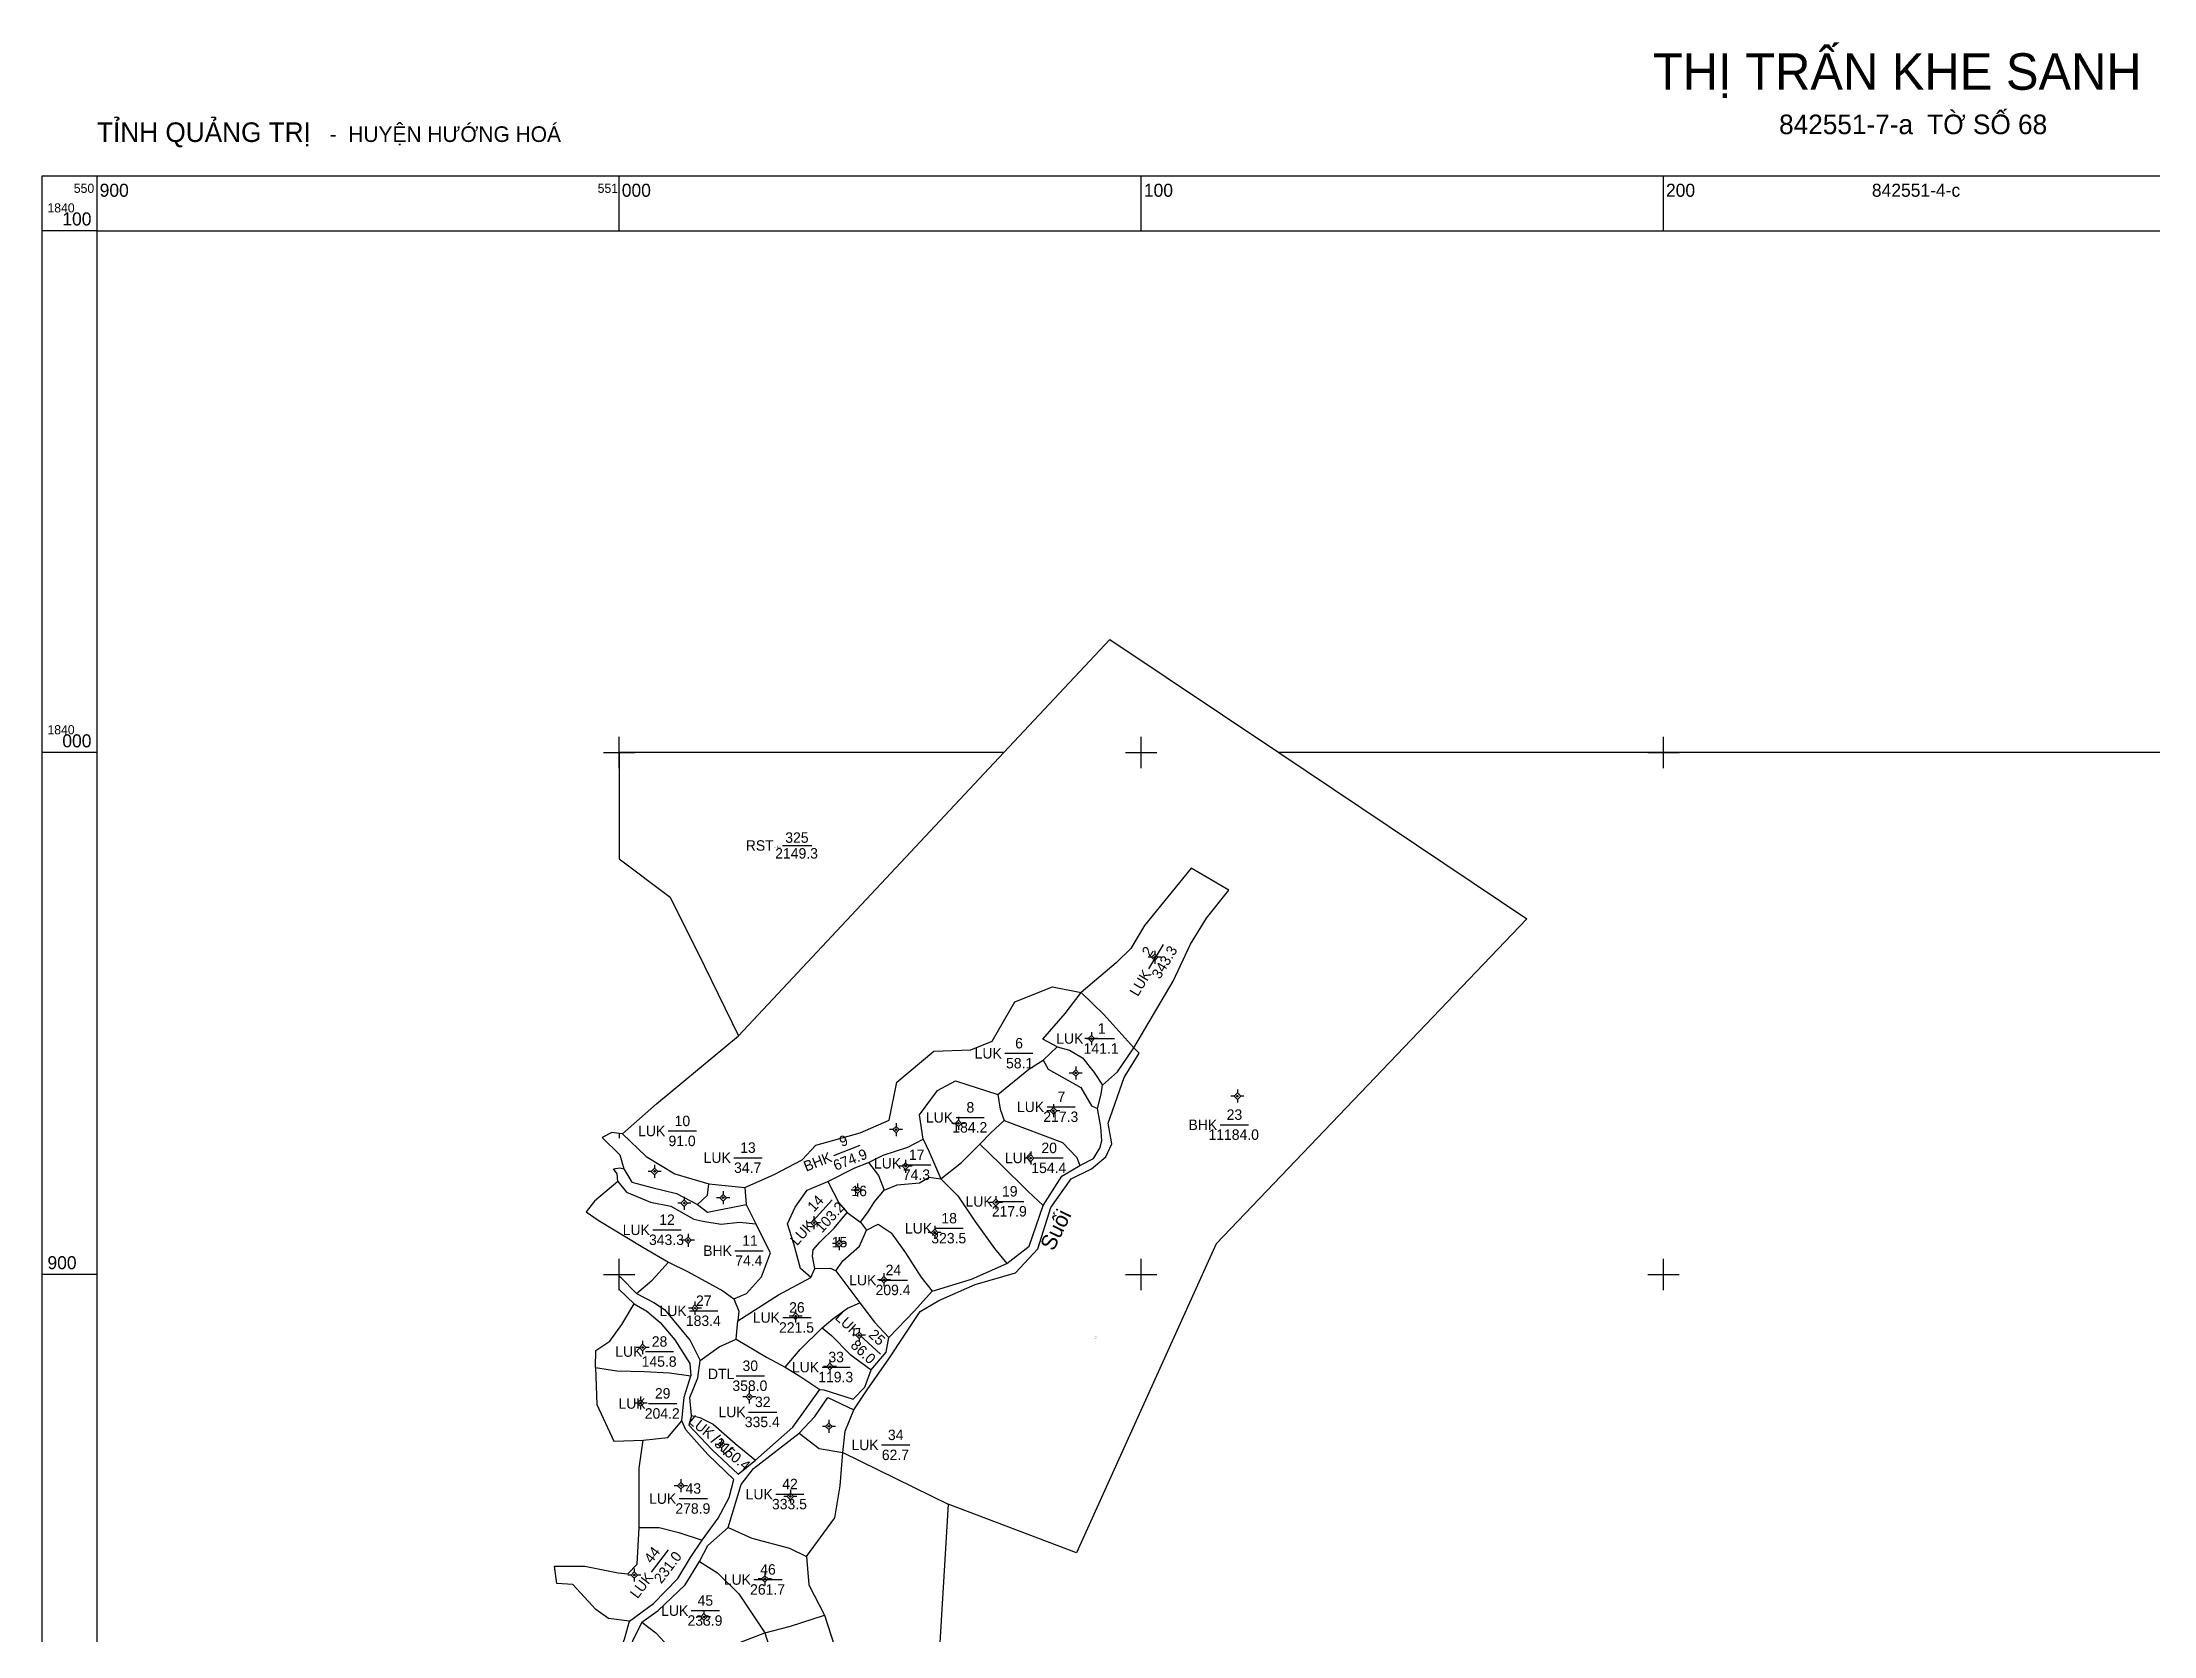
# Model space of a CAD drawing. Extents: x 550890 to 551618, y 1839259 to 1840146.
# Drawn here: x 550889.5 to 551293.9, y 1839830.8 to 1840136.1 of the extents above; entities that cross this region are included whole.
import ezdxf

# ---------------------------------------------------------------- set-up
doc = ezdxf.new("R2010")
doc.units = 0
for name, color, linetype in [('Level 10', 7, 'Continuous'), ('Level 11', 7, 'Continuous'), ('Level 13', 7, 'Continuous'), ('Level 15', 7, 'Continuous'), ('Level 2', 7, 'Continuous'), ('Level 24', 7, 'Continuous'), ('Level 31', 7, 'Continuous'), ('Level 4', 7, 'Continuous'), ('Level 48', 7, 'Continuous'), ('Level 63', 7, 'Continuous')]:
    doc.layers.add(name, color=color, linetype=linetype)

msp = doc.modelspace()

# ---------------------------------------------------------------- linework, layer by layer
at = {"layer": 'Level 10'}
for p, q in [((551081.23, 1839941.03), (551083.92, 1839943.6)), ((551017.17, 1839917.38), (551024.04, 1839916.69)), ((551024.04, 1839916.69), (551024.35, 1839913.43)), ((551024.35, 1839913.43), (551026.19, 1839909.68)), ((551043.7, 1839911.9), (551046.22, 1839910.03)), ((551046.22, 1839910.03), (551047.37, 1839908.51)), ((551036.73, 1839899.41), (551037.5, 1839901.14)), ((551041.53, 1839900.69), (551046.12, 1839894.54)), ((551022.42, 1839887.62), (551022.74, 1839891.09)), ((551042.84, 1839865.88), (551063, 1839856))]:
    msp.add_line(p, q, dxfattribs=at)
for points in [[(551022.88, 1839945.75), (551073.67, 1840000), (551093.97, 1840021.69), (551126.34, 1840000), (551173.84, 1839968.17), (551114.32, 1839905.86), (551087.59, 1839846.66), (551063, 1839856)], [(551000, 1839979.61), (551009.78, 1839972.32), (551016.33, 1839959.04), (551022.88, 1839945.75)], [(551098.6, 1839943.41), (551106.1, 1839956.18), (551109.45, 1839963.26), (551112.48, 1839968.28), (551116.76, 1839973.61), (551109.53, 1839977.84), (551100.63, 1839966.86), (551098.02, 1839962.44), (551095.19, 1839959.74), (551088.48, 1839954.02)], [(551024.04, 1839916.69), (551029.67, 1839919.15), (551035.06, 1839921.93), (551037.69, 1839924.75), (551046.13, 1839927.13), (551051.73, 1839929.54), (551053.19, 1839936.86), (551060.28, 1839942.78), (551067.35, 1839943.03), (551071.45, 1839944.71), (551075.77, 1839952.26), (551083.02, 1839955.14), (551088.48, 1839954.02)], [(551083.92, 1839943.6), (551081.14, 1839945.1), (551085.43, 1839949.97), (551088.48, 1839954.02)], [(551088.48, 1839954.02), (551092.84, 1839949.84), (551098.6, 1839943.41)], [(551000.61, 1839926.96), (551007.17, 1839932.67), (551022.88, 1839945.75)], [(551083.92, 1839943.6), (551086.26, 1839942.99), (551088.74, 1839941.49), (551090.99, 1839938.69), (551092.6, 1839936.28)], [(551072.56, 1839934.51), (551078.45, 1839939.34), (551081.23, 1839941.03)], [(551081.23, 1839941.03), (551082.18, 1839939.32), (551088.45, 1839935.79), (551090.45, 1839932.31), (551091.63, 1839931.81)], [(551058.23, 1839925.89), (551057.54, 1839930.58), (551060.96, 1839935.24), (551064.43, 1839937.07), (551072.56, 1839934.51)], [(551072.56, 1839934.51), (551072.98, 1839931.68), (551073.77, 1839929.5)], [(551069.07, 1839924.95), (551071.12, 1839927.05), (551073.77, 1839929.5)], [(551073.77, 1839929.5), (551084.92, 1839925.29), (551087.68, 1839922.44), (551088.24, 1839920.88)], [(551000.61, 1839926.96), (551000, 1839927.02), (550998.6, 1839927.17), (550996.72, 1839926.26), (551000.12, 1839922.9), (551000.92, 1839920.24)], [(551000.61, 1839926.96), (551005.15, 1839922.58), (551010.68, 1839919.3), (551017.17, 1839917.38)], [(551047.74, 1839921.48), (551050.59, 1839922.87), (551055.32, 1839924.37), (551058.23, 1839925.89)], [(551058.23, 1839925.89), (551059.4, 1839923.52), (551061.59, 1839918.35)], [(551039.95, 1839917.83), (551045.12, 1839920.46), (551047.74, 1839921.48)], [(551047.74, 1839921.48), (551049.66, 1839918.97), (551050.78, 1839916.17)], [(551061.59, 1839918.35), (551065.55, 1839921.43), (551069.07, 1839924.95)], [(551069.07, 1839924.95), (551072.99, 1839921.22), (551078.31, 1839915.89), (551081.2, 1839913.2)], [(550999.74, 1839917.84), (550995.3, 1839914.03), (550993.67, 1839912.02), (550996.01, 1839910.37), (551004.51, 1839905.23), (551009.48, 1839902.34)], [(550999.74, 1839917.84), (550999.6, 1839919.26), (550998.89, 1839920.26), (551000.11, 1839920.41), (551000.92, 1839920.24)], [(550999.74, 1839917.84), (551001.42, 1839915.74), (551005.99, 1839913.83), (551009.89, 1839913.06), (551014.3, 1839910.58), (551016, 1839910.24), (551019.52, 1839909.61), (551023.06, 1839910.02), (551026.19, 1839909.68)], [(551000.92, 1839920.24), (551002.44, 1839917.67), (551006.28, 1839916.67), (551010.97, 1839915.52), (551015.02, 1839913.42)], [(551015.02, 1839913.42), (551016.92, 1839915.19), (551017.17, 1839917.38)], [(551036.73, 1839899.41), (551034.76, 1839901.13), (551033.44, 1839905.89), (551032.27, 1839909.72), (551033.7, 1839912.9), (551036.02, 1839916.14), (551039.95, 1839917.83)], [(551039.95, 1839917.83), (551042.07, 1839913.74), (551043.7, 1839911.9)], [(551050.78, 1839916.17), (551053.23, 1839917.19), (551057.52, 1839917.56), (551059.4, 1839918.66), (551061.59, 1839918.35)], [(551061.59, 1839918.35), (551064.87, 1839915.08), (551068.12, 1839910.19), (551071.92, 1839904.97), (551074.23, 1839902.07)], [(551015.02, 1839913.42), (551016.93, 1839911.92), (551024.35, 1839913.43)], [(551046.22, 1839910.03), (551047.67, 1839912.01), (551048.9, 1839913.9), (551050.78, 1839916.17)], [(551021.99, 1839895.34), (551024.36, 1839896.34), (551027.26, 1839899.52), (551028.99, 1839904.17), (551026.19, 1839909.68)], [(551037.5, 1839901.14), (551037.01, 1839903.5), (551037.17, 1839904.74), (551038.44, 1839906.18), (551041.15, 1839908.86), (551043.7, 1839911.9)], [(551047.37, 1839908.51), (551049.61, 1839909.65), (551052.1, 1839907.98), (551054.86, 1839904.17), (551057.79, 1839899.54), (551059.96, 1839896.81)], [(551041.53, 1839900.69), (551042.85, 1839902.62), (551046.03, 1839905.41), (551047.37, 1839908.51)], [(551003.34, 1839896.37), (551006.35, 1839898.93), (551009.48, 1839902.34)], [(551009.48, 1839902.34), (551013.21, 1839900.48), (551019.83, 1839896.84), (551021.99, 1839895.34)], [(551037.5, 1839901.14), (551040.51, 1839901.2), (551041.53, 1839900.69)], [(551022.74, 1839891.09), (551030.49, 1839896.11), (551036.73, 1839899.41)], [(550995.48, 1839882.19), (550995.54, 1839885.42), (550998.21, 1839887.22), (551000.52, 1839890.41), (551002.9, 1839894.34)], [(551021.99, 1839895.34), (551022.92, 1839892.97), (551022.74, 1839891.09)], [(551038.88, 1839889.76), (551040.9, 1839891.48), (551043.74, 1839893.54), (551046.12, 1839894.54)], [(551046.12, 1839894.54), (551048.88, 1839890.84), (551051.64, 1839887.94)], [(551031.77, 1839882.23), (551034.67, 1839885.59), (551038.88, 1839889.76)], [(551038.88, 1839889.76), (551040.67, 1839888.27), (551044.21, 1839884.72), (551048.28, 1839881.75)], [(551015.53, 1839883.48), (551019.15, 1839886.13), (551022.42, 1839887.62)], [(551022.42, 1839887.62), (551028.2, 1839884.12), (551031.77, 1839882.23)], [(550995.48, 1839882.19), (550999.56, 1839881.53), (551004.85, 1839881.42), (551009.64, 1839881.15), (551013.71, 1839880.55)], [(550995.48, 1839882.19), (550995.73, 1839875.11), (550998.96, 1839868.06), (551004.6, 1839868.23)], [(551031.77, 1839882.23), (551034.82, 1839880.35), (551038.46, 1839877.97)], [(551013.85, 1839873), (551015.43, 1839872.58), (551017.98, 1839871.29), (551022.25, 1839867.62), (551026.09, 1839864.42)], [(551042.84, 1839865.88), (551043.27, 1839870), (551044.94, 1839874.07)], [(551004.6, 1839868.23), (551009.31, 1839868.74), (551012.01, 1839871.98)], [(551034.45, 1839869.59), (551038.34, 1839866.66), (551042.84, 1839865.88)], [(551003.84, 1839851.48), (551003.81, 1839862.89), (551004.6, 1839868.23)], [(551035.87, 1839845.94), (551041.31, 1839853.34), (551042.33, 1839859.51), (551042.84, 1839865.88)], [(551063, 1839856), (551061, 1839822), (551083, 1839800), (551120.37, 1839749.41)], [(551001.96, 1839833.56), (550997.96, 1839834.05), (550995.56, 1839835.78), (550991.14, 1839840.58), (550988.06, 1839840.77), (550987.64, 1839844.13), (550993.45, 1839844.08), (550999.79, 1839842.81), (551001.65, 1839842.65), (551003.42, 1839844.47), (551003.84, 1839851.48)], [(551003.84, 1839851.48), (551007.69, 1839851.48), (551011.45, 1839850.54), (551015.92, 1839849.1)], [(551020.89, 1839851.49), (551025.44, 1839849.48), (551032.6, 1839847.56), (551035.87, 1839845.94)], [(551015.41, 1839844.97), (551018.84, 1839842.84), (551022.94, 1839838.79), (551027.91, 1839831.34)], [(551035.87, 1839845.94), (551036.3, 1839840.5), (551039.34, 1839834.74)], [(551004.36, 1839833.36), (551007, 1839831.3), (551010.32, 1839827.75), (551012.92, 1839825.96)], [(551027.91, 1839831.34), (551032.81, 1839832.63), (551039.34, 1839834.74)], [(551039.34, 1839834.74), (551041.27, 1839828.76), (551043.56, 1839824.13)], [(551012.92, 1839825.96), (551018.29, 1839827.64), (551027.91, 1839831.34)], [(551027.91, 1839831.34), (551029.83, 1839825.24), (551033.79, 1839819.73)]]:
    msp.add_lwpolyline(points, dxfattribs=at)
at = {"layer": 'Level 11'}
for p, q in [((551102.57, 1839962.02), (551102.57, 1839961.39)), ((551101.95, 1839960.77), (551101.32, 1839960.77)), ((551102.57, 1839961.39), (551101.95, 1839960.77)), ((551101.95, 1839960.77), (551102.57, 1839960.14)), ((551103.2, 1839960.77), (551102.57, 1839961.39)), ((551102.57, 1839960.14), (551103.2, 1839960.77)), ((551102.57, 1839960.14), (551102.57, 1839959.52)), ((551103.82, 1839960.77), (551103.2, 1839960.77)), ((551090.44, 1839945.81), (551089.81, 1839945.18)), ((551090.44, 1839946.43), (551090.44, 1839945.81)), ((551091.06, 1839945.18), (551090.44, 1839945.81)), ((551089.81, 1839945.18), (551089.19, 1839945.18)), ((551089.81, 1839945.18), (551090.44, 1839944.56)), ((551090.44, 1839944.56), (551091.06, 1839945.18)), ((551090.44, 1839944.56), (551090.44, 1839943.93)), ((551091.69, 1839945.18), (551091.06, 1839945.18)), ((551086.82, 1839938.59), (551086.2, 1839938.59)), ((551087.45, 1839939.22), (551086.82, 1839938.59)), ((551086.82, 1839938.59), (551087.45, 1839937.97)), ((551087.45, 1839939.84), (551087.45, 1839939.22)), ((551088.07, 1839938.59), (551087.45, 1839939.22)), ((551087.45, 1839937.97), (551088.07, 1839938.59)), ((551087.45, 1839937.97), (551087.45, 1839937.34)), ((551088.7, 1839938.59), (551088.07, 1839938.59)), ((551117.8, 1839934.17), (551117.17, 1839934.17)), ((551118.42, 1839934.8), (551117.8, 1839934.17)), ((551117.8, 1839934.17), (551118.42, 1839933.55)), ((551118.42, 1839935.42), (551118.42, 1839934.8)), ((551119.05, 1839934.17), (551118.42, 1839934.8)), ((551118.42, 1839933.55), (551119.05, 1839934.17)), ((551118.42, 1839933.55), (551118.42, 1839932.92)), ((551119.67, 1839934.17), (551119.05, 1839934.17)), ((551064.97, 1839929.57), (551064.34, 1839928.94)), ((551064.97, 1839930.19), (551064.97, 1839929.57)), ((551065.59, 1839928.94), (551064.97, 1839929.57)), ((551082.55, 1839931.36), (551081.93, 1839931.36)), ((551083.18, 1839931.99), (551082.55, 1839931.36)), ((551082.55, 1839931.36), (551083.18, 1839930.74)), ((551083.18, 1839932.61), (551083.18, 1839931.99)), ((551083.8, 1839931.36), (551083.18, 1839931.99)), ((551083.18, 1839930.74), (551083.8, 1839931.36)), ((551083.18, 1839930.74), (551083.18, 1839930.11)), ((551084.43, 1839931.36), (551083.8, 1839931.36)), ((551052.41, 1839927.75), (551051.78, 1839927.75)), ((551053.03, 1839928.38), (551052.41, 1839927.75)), ((551052.41, 1839927.75), (551053.03, 1839927.13)), ((551053.03, 1839929), (551053.03, 1839928.38)), ((551053.66, 1839927.75), (551053.03, 1839928.38)), ((551053.03, 1839927.13), (551053.66, 1839927.75)), ((551053.03, 1839927.13), (551053.03, 1839926.5)), ((551054.28, 1839927.75), (551053.66, 1839927.75)), ((551064.34, 1839928.94), (551063.72, 1839928.94)), ((551064.34, 1839928.94), (551064.97, 1839928.32)), ((551064.97, 1839928.32), (551065.59, 1839928.94)), ((551064.97, 1839928.32), (551064.97, 1839927.69)), ((551066.22, 1839928.94), (551065.59, 1839928.94)), ((551054.86, 1839921.37), (551054.24, 1839920.74)), ((551054.86, 1839921.99), (551054.86, 1839921.37)), ((551055.49, 1839920.74), (551054.86, 1839921.37)), ((551078.2, 1839922.29), (551077.57, 1839922.29)), ((551078.82, 1839922.92), (551078.2, 1839922.29)), ((551078.2, 1839922.29), (551078.82, 1839921.67)), ((551078.82, 1839923.54), (551078.82, 1839922.92)), ((551079.45, 1839922.29), (551078.82, 1839922.92)), ((551078.82, 1839921.67), (551079.45, 1839922.29)), ((551078.82, 1839921.67), (551078.82, 1839921.04)), ((551080.07, 1839922.29), (551079.45, 1839922.29)), ((551006.16, 1839919.74), (551005.53, 1839919.74)), ((551006.78, 1839920.36), (551006.16, 1839919.74)), ((551006.16, 1839919.74), (551006.78, 1839919.11)), ((551006.78, 1839920.99), (551006.78, 1839920.36)), ((551007.41, 1839919.74), (551006.78, 1839920.36)), ((551006.78, 1839919.11), (551007.41, 1839919.74)), ((551006.78, 1839919.11), (551006.78, 1839918.49)), ((551008.03, 1839919.74), (551007.41, 1839919.74)), ((551045.66, 1839917.41), (551045.66, 1839916.78)), ((551054.24, 1839920.74), (551053.61, 1839920.74)), ((551054.24, 1839920.74), (551054.86, 1839920.12)), ((551054.86, 1839920.12), (551055.49, 1839920.74)), ((551054.86, 1839920.12), (551054.86, 1839919.49)), ((551056.11, 1839920.74), (551055.49, 1839920.74)), ((551011.84, 1839913.65), (551011.22, 1839913.65)), ((551012.47, 1839914.27), (551011.84, 1839913.65)), ((551011.84, 1839913.65), (551012.47, 1839913.02)), ((551012.47, 1839914.9), (551012.47, 1839914.27)), ((551013.09, 1839913.65), (551012.47, 1839914.27)), ((551012.47, 1839913.02), (551013.09, 1839913.65)), ((551013.72, 1839913.65), (551013.09, 1839913.65)), ((551019.3, 1839914.69), (551018.67, 1839914.69)), ((551019.92, 1839915.32), (551019.3, 1839914.69)), ((551019.3, 1839914.69), (551019.92, 1839914.07)), ((551019.92, 1839915.94), (551019.92, 1839915.32)), ((551020.55, 1839914.69), (551019.92, 1839915.32)), ((551019.92, 1839914.07), (551020.55, 1839914.69)), ((551019.92, 1839914.07), (551019.92, 1839913.44)), ((551021.17, 1839914.69), (551020.55, 1839914.69)), ((551045.04, 1839916.16), (551044.41, 1839916.16)), ((551045.66, 1839916.78), (551045.04, 1839916.16)), ((551045.04, 1839916.16), (551045.66, 1839915.53)), ((551046.29, 1839916.16), (551045.66, 1839916.78)), ((551045.66, 1839915.53), (551046.29, 1839916.16)), ((551045.66, 1839915.53), (551045.66, 1839914.91)), ((551046.91, 1839916.16), (551046.29, 1839916.16)), ((551071.53, 1839913.78), (551070.91, 1839913.78)), ((551072.16, 1839914.41), (551071.53, 1839913.78)), ((551071.53, 1839913.78), (551072.16, 1839913.16)), ((551072.16, 1839915.03), (551072.16, 1839914.41)), ((551072.78, 1839913.78), (551072.16, 1839914.41)), ((551072.16, 1839913.16), (551072.78, 1839913.78)), ((551073.41, 1839913.78), (551072.78, 1839913.78)), ((551012.47, 1839913.02), (551012.47, 1839912.4)), ((551036.69, 1839909.92), (551036.06, 1839909.92)), ((551037.31, 1839910.55), (551036.69, 1839909.92)), ((551036.69, 1839909.92), (551037.31, 1839909.3)), ((551037.31, 1839911.17), (551037.31, 1839910.55)), ((551037.94, 1839909.92), (551037.31, 1839910.55)), ((551037.31, 1839909.3), (551037.94, 1839909.92)), ((551037.31, 1839909.3), (551037.31, 1839908.67)), ((551038.56, 1839909.92), (551037.94, 1839909.92)), ((551060.44, 1839909.3), (551060.44, 1839908.67)), ((551072.16, 1839913.16), (551072.16, 1839912.53)), ((551012.57, 1839906.55), (551011.95, 1839906.55)), ((551013.2, 1839907.17), (551012.57, 1839906.55)), ((551012.57, 1839906.55), (551013.2, 1839905.92)), ((551013.2, 1839907.8), (551013.2, 1839907.17)), ((551013.82, 1839906.55), (551013.2, 1839907.17)), ((551013.2, 1839905.92), (551013.82, 1839906.55)), ((551013.2, 1839905.92), (551013.2, 1839905.3)), ((551014.45, 1839906.55), (551013.82, 1839906.55)), ((551041.5, 1839905.92), (551040.87, 1839905.92)), ((551042.12, 1839906.54), (551041.5, 1839905.92)), ((551041.5, 1839905.92), (551042.12, 1839905.29)), ((551042.12, 1839907.17), (551042.12, 1839906.54)), ((551042.75, 1839905.92), (551042.12, 1839906.54)), ((551042.12, 1839905.29), (551042.75, 1839905.92)), ((551042.12, 1839905.29), (551042.12, 1839904.67)), ((551043.37, 1839905.92), (551042.75, 1839905.92)), ((551059.81, 1839908.05), (551059.19, 1839908.05)), ((551060.44, 1839908.67), (551059.81, 1839908.05)), ((551059.81, 1839908.05), (551060.44, 1839907.42)), ((551061.06, 1839908.05), (551060.44, 1839908.67)), ((551060.44, 1839907.42), (551061.06, 1839908.05)), ((551060.44, 1839907.42), (551060.44, 1839906.8)), ((551061.69, 1839908.05), (551061.06, 1839908.05)), ((551050.09, 1839898.99), (551049.46, 1839898.99)), ((551050.71, 1839899.62), (551050.09, 1839898.99)), ((551050.09, 1839898.99), (551050.71, 1839898.37)), ((551050.71, 1839900.24), (551050.71, 1839899.62)), ((551051.34, 1839898.99), (551050.71, 1839899.62)), ((551050.71, 1839898.37), (551051.34, 1839898.99)), ((551050.71, 1839898.37), (551050.71, 1839897.74)), ((551051.96, 1839898.99), (551051.34, 1839898.99)), ((551013.9, 1839893.54), (551013.27, 1839893.54)), ((551014.52, 1839894.16), (551013.9, 1839893.54)), ((551013.9, 1839893.54), (551014.52, 1839892.91)), ((551014.52, 1839894.79), (551014.52, 1839894.16)), ((551015.15, 1839893.54), (551014.52, 1839894.16)), ((551014.52, 1839892.91), (551015.15, 1839893.54)), ((551015.77, 1839893.54), (551015.15, 1839893.54)), ((551033.79, 1839893.26), (551033.79, 1839892.63)), ((551014.52, 1839892.91), (551014.52, 1839892.29)), ((551033.17, 1839892.01), (551032.54, 1839892.01)), ((551033.79, 1839892.63), (551033.17, 1839892.01)), ((551033.17, 1839892.01), (551033.79, 1839891.38)), ((551034.42, 1839892.01), (551033.79, 1839892.63)), ((551033.79, 1839891.38), (551034.42, 1839892.01)), ((551033.79, 1839891.38), (551033.79, 1839890.76)), ((551035.04, 1839892.01), (551034.42, 1839892.01)), ((551045.94, 1839888.96), (551045.31, 1839888.34)), ((551045.94, 1839889.59), (551045.94, 1839888.96)), ((551046.56, 1839888.34), (551045.94, 1839888.96)), ((551003.87, 1839886), (551003.24, 1839886)), ((551004.49, 1839886.62), (551003.87, 1839886)), ((551003.87, 1839886), (551004.49, 1839885.37)), ((551004.49, 1839887.25), (551004.49, 1839886.62)), ((551005.12, 1839886), (551004.49, 1839886.62)), ((551004.49, 1839885.37), (551005.12, 1839886)), ((551004.49, 1839885.37), (551004.49, 1839884.75)), ((551005.74, 1839886), (551005.12, 1839886)), ((551045.31, 1839888.34), (551044.69, 1839888.34)), ((551045.31, 1839888.34), (551045.94, 1839887.71)), ((551045.94, 1839887.71), (551046.56, 1839888.34)), ((551045.94, 1839887.71), (551045.94, 1839887.09)), ((551047.19, 1839888.34), (551046.56, 1839888.34)), ((551039.75, 1839882.36), (551039.12, 1839882.36)), ((551040.37, 1839882.98), (551039.75, 1839882.36)), ((551039.75, 1839882.36), (551040.37, 1839881.73)), ((551040.37, 1839883.61), (551040.37, 1839882.98)), ((551041, 1839882.36), (551040.37, 1839882.98)), ((551040.37, 1839881.73), (551041, 1839882.36)), ((551040.37, 1839881.73), (551040.37, 1839881.11)), ((551041.62, 1839882.36), (551041, 1839882.36)), ((551024.93, 1839877.17), (551024.31, 1839876.55)), ((551024.93, 1839877.8), (551024.93, 1839877.17)), ((551025.56, 1839876.55), (551024.93, 1839877.17)), ((551003.49, 1839875.35), (551002.86, 1839875.35)), ((551004.11, 1839875.98), (551003.49, 1839875.35)), ((551003.49, 1839875.35), (551004.11, 1839874.73)), ((551004.11, 1839876.6), (551004.11, 1839875.98)), ((551004.74, 1839875.35), (551004.11, 1839875.98)), ((551004.11, 1839874.73), (551004.74, 1839875.35)), ((551004.11, 1839874.73), (551004.11, 1839874.1)), ((551005.36, 1839875.35), (551004.74, 1839875.35)), ((551024.31, 1839876.55), (551023.68, 1839876.55)), ((551024.31, 1839876.55), (551024.93, 1839875.92)), ((551024.93, 1839875.92), (551025.56, 1839876.55)), ((551024.93, 1839875.92), (551024.93, 1839875.3)), ((551026.18, 1839876.55), (551025.56, 1839876.55)), ((551039.55, 1839870.88), (551038.92, 1839870.88)), ((551040.17, 1839871.51), (551039.55, 1839870.88)), ((551039.55, 1839870.88), (551040.17, 1839870.26)), ((551040.17, 1839872.13), (551040.17, 1839871.51)), ((551040.8, 1839870.88), (551040.17, 1839871.51)), ((551040.17, 1839870.26), (551040.8, 1839870.88)), ((551040.17, 1839870.26), (551040.17, 1839869.63)), ((551041.42, 1839870.88), (551040.8, 1839870.88)), ((551018.99, 1839867.4), (551018.36, 1839867.4)), ((551019.61, 1839868.02), (551018.99, 1839867.4)), ((551018.99, 1839867.4), (551019.61, 1839866.77)), ((551019.61, 1839868.65), (551019.61, 1839868.02)), ((551020.24, 1839867.4), (551019.61, 1839868.02)), ((551019.61, 1839866.77), (551020.24, 1839867.4)), ((551019.61, 1839866.77), (551019.61, 1839866.15)), ((551020.86, 1839867.4), (551020.24, 1839867.4)), ((551011.81, 1839860.77), (551011.81, 1839860.14)), ((551011.19, 1839859.52), (551010.56, 1839859.52)), ((551011.81, 1839860.14), (551011.19, 1839859.52)), ((551011.19, 1839859.52), (551011.81, 1839858.89)), ((551012.44, 1839859.52), (551011.81, 1839860.14)), ((551011.81, 1839858.89), (551012.44, 1839859.52)), ((551011.81, 1839858.89), (551011.81, 1839858.27)), ((551013.06, 1839859.52), (551012.44, 1839859.52)), ((551032.16, 1839857.46), (551031.54, 1839857.46)), ((551032.79, 1839858.09), (551032.16, 1839857.46)), ((551032.16, 1839857.46), (551032.79, 1839856.84)), ((551032.79, 1839858.71), (551032.79, 1839858.09)), ((551033.41, 1839857.46), (551032.79, 1839858.09)), ((551032.79, 1839856.84), (551033.41, 1839857.46)), ((551032.79, 1839856.84), (551032.79, 1839856.21)), ((551034.04, 1839857.46), (551033.41, 1839857.46)), ((551002.27, 1839842.4), (551001.64, 1839842.4)), ((551002.89, 1839843.02), (551002.27, 1839842.4)), ((551002.27, 1839842.4), (551002.89, 1839841.77)), ((551002.89, 1839843.65), (551002.89, 1839843.02)), ((551003.52, 1839842.4), (551002.89, 1839843.02)), ((551002.89, 1839841.77), (551003.52, 1839842.4)), ((551002.89, 1839841.77), (551002.89, 1839841.15)), ((551004.14, 1839842.4), (551003.52, 1839842.4)), ((551027.28, 1839841.65), (551026.65, 1839841.65)), ((551027.9, 1839842.28), (551027.28, 1839841.65)), ((551027.28, 1839841.65), (551027.9, 1839841.03)), ((551027.9, 1839842.9), (551027.9, 1839842.28)), ((551028.53, 1839841.65), (551027.9, 1839842.28)), ((551027.9, 1839841.03), (551028.53, 1839841.65)), ((551027.9, 1839841.03), (551027.9, 1839840.4)), ((551029.15, 1839841.65), (551028.53, 1839841.65)), ((551015.63, 1839834.38), (551015, 1839834.38)), ((551016.25, 1839835.01), (551015.63, 1839834.38)), ((551015.63, 1839834.38), (551016.25, 1839833.76)), ((551016.25, 1839835.63), (551016.25, 1839835.01)), ((551016.88, 1839834.38), (551016.25, 1839835.01)), ((551016.25, 1839833.76), (551016.88, 1839834.38)), ((551016.25, 1839833.76), (551016.25, 1839833.13)), ((551017.5, 1839834.38), (551016.88, 1839834.38))]:
    msp.add_line(p, q, dxfattribs=at)
for centre in [(551102.57, 1839960.77), (551090.44, 1839945.18), (551087.45, 1839938.59), (551118.42, 1839934.17), (551083.18, 1839931.36), (551053.03, 1839927.75), (551064.97, 1839928.94), (551078.82, 1839922.29), (551006.78, 1839919.74), (551054.86, 1839920.74), (551012.47, 1839913.65), (551019.92, 1839914.69), (551045.66, 1839916.16), (551072.16, 1839913.78), (551037.31, 1839909.92), (551013.2, 1839906.55), (551042.12, 1839905.92), (551060.44, 1839908.05), (551050.71, 1839898.99), (551014.52, 1839893.54), (551033.79, 1839892.01), (551004.49, 1839886), (551045.94, 1839888.34), (551040.37, 1839882.36), (551004.11, 1839875.35), (551024.93, 1839876.55), (551040.17, 1839870.88), (551019.61, 1839867.4), (551011.81, 1839859.52), (551032.79, 1839857.46), (551002.89, 1839842.4), (551027.9, 1839841.65), (551016.25, 1839834.38)]:
    msp.add_circle(centre, 0.15, dxfattribs=at)
at = {"layer": 'Level 13'}
for p, q in [((551101.45, 1839958.58), (551104.25, 1839963.2)), ((551102.24, 1839960.73), (551102.24, 1839960.73)), ((551073.86, 1839942.38), (551079.26, 1839942.38)), ((551089.11, 1839945.21), (551089.11, 1839945.21)), ((551089.49, 1839945.21), (551094.89, 1839945.21)), ((551088.3, 1839937.74), (551088.3, 1839937.74)), ((551118.78, 1839934.72), (551118.78, 1839934.72)), ((551064.53, 1839930.09), (551069.93, 1839930.09)), ((551081.97, 1839932.12), (551087.37, 1839932.12)), ((551082.5, 1839931.02), (551082.5, 1839931.02)), ((551009.4, 1839927.49), (551014.8, 1839927.49)), ((551064.93, 1839927.77), (551064.93, 1839927.77)), ((551115.14, 1839928.69), (551120.54, 1839928.69)), ((551021.96, 1839922.36), (551027.36, 1839922.36)), ((551041.12, 1839922.81), (551046.14, 1839924.78)), ((551044.17, 1839923.32), (551044.17, 1839923.32)), ((551079.66, 1839922.32), (551085.06, 1839922.32)), ((551080.43, 1839921.4), (551080.43, 1839921.4)), ((551004.91, 1839920.34), (551004.91, 1839920.34)), ((551054.25, 1839921.06), (551054.25, 1839921.06)), ((551054.29, 1839921.01), (551059.69, 1839921.01)), ((551007.49, 1839915.04), (551007.49, 1839915.04)), ((551020.3, 1839914.67), (551020.3, 1839914.67)), ((551037.2, 1839910.33), (551040.83, 1839914.32)), ((551045.74, 1839915.79), (551045.74, 1839915.79)), ((551072.11, 1839914), (551077.51, 1839914)), ((551073.33, 1839913.58), (551073.33, 1839913.58)), ((551006.45, 1839908.55), (551011.85, 1839908.55)), ((551014.93, 1839906.66), (551014.93, 1839906.66)), ((551036.78, 1839908.68), (551036.78, 1839908.68)), ((551042.51, 1839906.33), (551042.51, 1839906.33)), ((551060.51, 1839908.85), (551065.91, 1839908.85)), ((551061.04, 1839907.8), (551061.04, 1839907.8)), ((551022.18, 1839904.55), (551027.58, 1839904.55)), ((551049.83, 1839898.93), (551055.23, 1839898.93)), ((551050.61, 1839898.86), (551050.61, 1839898.86)), ((551013.5, 1839893.03), (551018.9, 1839893.03)), ((551015.91, 1839892.97), (551015.91, 1839892.97)), ((551031.35, 1839891.74), (551036.75, 1839891.74)), ((551032.55, 1839891.77), (551032.55, 1839891.77)), ((551004.51, 1839887.49), (551004.51, 1839887.49)), ((551005.04, 1839885.21), (551010.44, 1839885.21)), ((551046.08, 1839888.19), (551046.08, 1839888.19)), ((551046.11, 1839888.38), (551050.06, 1839884.7)), ((551014.08, 1839883.96), (551014.08, 1839883.96)), ((551038.86, 1839882.24), (551044.26, 1839882.24)), ((551039.5, 1839882.99), (551039.5, 1839882.99)), ((551022.41, 1839880.58), (551027.81, 1839880.58)), ((551004.03, 1839875.17), (551004.03, 1839875.17)), ((551005.63, 1839875.27), (551011.03, 1839875.27)), ((551024.79, 1839873.64), (551030.19, 1839873.64)), ((551025.34, 1839876.09), (551025.34, 1839876.09)), ((551017.53, 1839867.89), (551019.43, 1839869.28)), ((551039.86, 1839871.18), (551039.86, 1839871.18)), ((551019.69, 1839867.42), (551019.69, 1839867.42)), ((551019.94, 1839865.52), (551021.84, 1839866.92)), ((551050.26, 1839867.33), (551055.66, 1839867.33)), ((551011.5, 1839857.05), (551016.9, 1839857.05)), ((551012.87, 1839860.61), (551012.87, 1839860.61)), ((551030, 1839857.9), (551035.4, 1839857.9)), ((551032.42, 1839857.84), (551032.42, 1839857.84)), ((551006.2, 1839842.95), (551009.46, 1839847.25)), ((550999.8, 1839842.58), (550999.8, 1839842.58)), ((551025.81, 1839841.54), (551031.21, 1839841.54)), ((551028.22, 1839841.48), (551028.22, 1839841.48)), ((551013.82, 1839835.59), (551019.22, 1839835.59)), ((551016.23, 1839835.52), (551016.23, 1839835.52))]:
    msp.add_line(p, q, dxfattribs=at)
msp.add_lwpolyline([(551031.31, 1839982.21), (551036.89, 1839982.21)], dxfattribs=at)
at = {"layer": 'Level 24'}
for p, q in [((551073.67, 1840000), (551000, 1840000)), ((551000, 1840000), (551000, 1839979.61)), ((551380.09, 1840000), (551126.34, 1840000)), ((551000, 1839927.02), (551000, 1839926.11)), ((551000, 1839897.13), (551000, 1839899.68))]:
    msp.add_line(p, q, dxfattribs=at)
at = {"layer": 'Level 31'}
msp.add_line((551000, 1839897.13), (551002.9, 1839894.34), dxfattribs=at)
for points in [[(551044.94, 1839874.07), (551047.49, 1839877.87), (551051.67, 1839883.82), (551057.66, 1839892.93), (551061.2, 1839894.98), (551068.16, 1839898.05), (551075.94, 1839900.34), (551080.18, 1839904.9), (551082.71, 1839912.81), (551086.59, 1839918.33), (551090.47, 1839920.25), (551093.21, 1839922.52), (551094.37, 1839925.01), (551093.67, 1839929), (551096.73, 1839937.76), (551099.59, 1839942.41), (551098.6, 1839943.41)], [(551092.6, 1839936.28), (551095.46, 1839938.82), (551098.6, 1839943.41)], [(551091.63, 1839931.81), (551092.34, 1839934.56), (551092.6, 1839936.28)], [(551088.24, 1839920.88), (551090.83, 1839922.2), (551092.06, 1839924.2), (551092.48, 1839925.62), (551092.26, 1839928.27), (551091.63, 1839931.81)], [(551081.2, 1839913.2), (551084.77, 1839918.82), (551088.24, 1839920.88)], [(551074.23, 1839902.07), (551078.55, 1839905.43), (551081.2, 1839913.2)], [(551059.96, 1839896.81), (551067.5, 1839899.07), (551074.23, 1839902.07)], [(551000, 1839899.68), (551000.24, 1839899.48), (551003.34, 1839896.37)], [(551002.9, 1839894.34), (551005.32, 1839892.97), (551007.87, 1839890.77), (551010.64, 1839887.45), (551013.54, 1839882.93), (551013.71, 1839880.55)], [(551003.34, 1839896.37), (551006.67, 1839894.62), (551008.66, 1839893.27), (551013.58, 1839887.34), (551015.53, 1839883.48)], [(551051.64, 1839887.94), (551056.58, 1839893.02), (551059.96, 1839896.81)], [(551048.28, 1839881.75), (551051.14, 1839885.1), (551051.64, 1839887.94)], [(551013.85, 1839873), (551013.52, 1839876.41), (551015.07, 1839880.18), (551015.53, 1839883.48)], [(551038.46, 1839877.97), (551039.19, 1839877.92), (551044.82, 1839876.13), (551047.05, 1839878.43), (551048.28, 1839881.75)], [(551012.01, 1839871.98), (551012.47, 1839876.47), (551013.71, 1839880.55)], [(551026.09, 1839864.42), (551033.29, 1839870.72), (551038.46, 1839877.97)], [(551013.85, 1839873), (551013.36, 1839871.13), (551017.82, 1839866.42), (551022.79, 1839861.76), (551026.09, 1839864.42)], [(551034.45, 1839869.59), (551037.47, 1839872.78), (551040, 1839876.42), (551044.94, 1839874.07)], [(551015.92, 1839849.1), (551018.99, 1839853.31), (551021.07, 1839857.24), (551021.94, 1839860.7), (551016.96, 1839865.48), (551012.76, 1839870.2), (551012.01, 1839871.98)], [(551020.89, 1839851.49), (551023.35, 1839859.75), (551025.74, 1839862.8), (551034.45, 1839869.59)], [(551001.96, 1839833.56), (551006.56, 1839836.93), (551011.25, 1839841.72), (551013.64, 1839845.74), (551015.92, 1839849.1)], [(551015.41, 1839844.97), (551016.98, 1839848.06), (551020.89, 1839851.49)], [(551004.36, 1839833.36), (551007.46, 1839835.61), (551012.67, 1839840.55), (551015.41, 1839844.97)], [(551004.36, 1839833.36), (551002.58, 1839829.75), (551000, 1839823.76), (550999.91, 1839823.55), (550997.95, 1839819.7), (551000, 1839817.98), (551006.46, 1839812.55)], [(551000, 1839827.47), (551001.03, 1839830.09), (551001.96, 1839833.56)]]:
    msp.add_lwpolyline(points, dxfattribs=at)
at = {"layer": 'Level 63'}
msp.add_lwpolyline([(550889.5, 1840110.5), (551610.5, 1840110.5), (551610.5, 1839389.5), (550889.5, 1839389.5)], close=True, dxfattribs=at)
for points in [[(550900, 1840100), (550900, 1840110.5)], [(551000, 1840100), (551000, 1840110.5)], [(551100, 1840100), (551100, 1840110.5)], [(551200, 1840100), (551200, 1840110.5)], [(550900, 1840100), (550889.5, 1840100)], [(551383.96, 1840100), (551600, 1840100), (551600, 1839400), (550900, 1839400), (550900, 1840100), (551379.89, 1840100)], [(551000, 1839997), (551000, 1840003)], [(551100, 1839997), (551100, 1840003)], [(551200, 1839997), (551200, 1840003)], [(550900, 1840000), (550889.5, 1840000)], [(550997, 1840000), (551003, 1840000)], [(551097, 1840000), (551103, 1840000)], [(551197, 1840000), (551203, 1840000)], [(551000, 1839897), (551000, 1839903)], [(551100, 1839897), (551100, 1839903)], [(551200, 1839897), (551200, 1839903)], [(550900, 1839900), (550889.5, 1839900)], [(550997, 1839900), (551003, 1839900)], [(551097, 1839900), (551103, 1839900)], [(551197, 1839900), (551203, 1839900)]]:
    msp.add_lwpolyline(points, dxfattribs=at)

# ---------------------------------------------------------------- texts
at = {"layer": 'Level 13'}
for s, p in [('RST ', (551024.25, 1839981.2)), ('325', (551031.82, 1839982.71)), ('2149.3', (551029.89, 1839979.69)), ('1', (551091.67, 1839946.14)), ('6', (551075.85, 1839943.31)), ('7', (551083.96, 1839933.05)), ('10', (551010.62, 1839928.42)), ('8', (551066.52, 1839931.02)), ('23', (551116.36, 1839929.62)), ('13', (551023.18, 1839923.3)), ('17', (551055.51, 1839921.94)), ('20', (551080.88, 1839923.25)), ('16', (551044.48, 1839915)), ('19', (551073.33, 1839914.93)), ('12', (551007.68, 1839909.49)), ('18', (551061.72, 1839909.78)), ('11', (551023.58, 1839905.49)), ('15', (551040.72, 1839905.19)), ('24', (551051.05, 1839899.86)), ('27', (551014.72, 1839893.97)), ('26', (551032.56, 1839892.68)), ('28', (551006.25, 1839886.15)), ('33', (551040.08, 1839883.18)), ('30', (551023.63, 1839881.51)), ('29', (551006.85, 1839876.21)), ('32', (551026.02, 1839874.58)), ('34', (551051.48, 1839868.26)), ('42', (551031.23, 1839858.84)), ('43', (551012.72, 1839857.99)), ('46', (551027.02, 1839842.48)), ('45', (551015.02, 1839836.52))]:
    msp.add_text(s, height=2, dxfattribs=at).set_placement(p)
for s, rotation, p in [('2', 58.802, (551101.68, 1839960.78)), ('9', 21.3793, (551042.63, 1839924.41)), ('14', 47.7402, (551037.33, 1839911.86)), ('25', 317.0754, (551047.63, 1839888.24)), ('31', 320.994, (551018.04, 1839867.32)), ('44', 52.8541, (551006.2, 1839844.48))]:
    msp.add_text(s, height=2, rotation=rotation, dxfattribs=at).set_placement(p)
at = {"layer": 'Level 15'}
for s, p in [('RST', (551030.21, 1839981.92)), ('325', (551030.23, 1839982.04)), ('UBND thị trấn quản lý', (551029.66, 1839981.8)), ('Khối 2', (551030.14, 1839981.68)), ('Khối 2', (551030.14, 1839981.56)), ('Khối 2', (551102.38, 1839960.65)), ('LUK', (551102.43, 1839960.89)), ('2', (551102.55, 1839961.01)), ('.', (551102.56, 1839960.77)), ('Khối 2', (551090.24, 1839945.07)), ('LUK', (551090.29, 1839945.31)), ('1', (551090.41, 1839945.43)), ('.', (551090.42, 1839945.19)), ('Khối 2', (551087.25, 1839938.48)), ('LUK', (551087.3, 1839938.72)), ('6', (551087.41, 1839938.84)), ('.', (551087.43, 1839938.6)), ('Khối 2', (551082.98, 1839931.25)), ('LUK', (551083.03, 1839931.49)), ('7', (551083.13, 1839931.61)), ('.', (551083.16, 1839931.37)), ('Khối 2', (551052.84, 1839927.64)), ('BHK', (551052.89, 1839927.88)), ('9', (551053, 1839928)), ('.', (551053.02, 1839927.76)), ('Khối 2', (551064.77, 1839928.83)), ('LUK', (551064.82, 1839929.07)), ('8', (551064.93, 1839929.19)), ('.', (551064.95, 1839928.95)), ('Khối 2', (551078.63, 1839922.18)), ('LUK', (551078.68, 1839922.42)), ('20', (551078.75, 1839922.54)), ('.', (551078.81, 1839922.3)), ('Khối 2', (551006.59, 1839919.62)), ('LUK', (551006.64, 1839919.86)), ('10', (551006.71, 1839919.98)), ('.', (551006.77, 1839919.74)), ('Khối 2', (551054.67, 1839920.63)), ('LUK', (551054.72, 1839920.87)), ('17', (551054.78, 1839920.99)), ('.', (551054.85, 1839920.75)), ('Khối 2', (551012.27, 1839913.53)), ('BHK', (551012.32, 1839913.77)), ('11', (551012.4, 1839913.89)), ('.', (551012.45, 1839913.65)), ('Khối 2', (551019.73, 1839914.58)), ('LUK', (551019.78, 1839914.82)), ('13', (551019.85, 1839914.94)), ('.', (551019.91, 1839914.7)), ('Khối 2', (551045.47, 1839916.04)), ('LUK', (551045.52, 1839916.28)), ('16', (551045.59, 1839916.4)), ('.', (551045.65, 1839916.16)), ('Khối 2', (551071.96, 1839913.67)), ('LUK', (551072.01, 1839913.91)), ('19', (551072.08, 1839914.03)), ('.', (551072.14, 1839913.79)), ('Khối 2', (551037.12, 1839909.81)), ('LUK', (551037.17, 1839910.05)), ('14', (551037.24, 1839910.17)), ('.', (551037.3, 1839909.93)), ('Khối 2', (551013, 1839906.43)), ('LUK', (551013.05, 1839906.67)), ('12', (551013.13, 1839906.79)), ('.', (551013.18, 1839906.55)), ('Khối 2', (551041.93, 1839905.8)), ('LUK', (551041.98, 1839906.04)), ('15', (551042.05, 1839906.16)), ('.', (551042.11, 1839905.92)), ('Khối 2', (551060.24, 1839907.93)), ('LUK', (551060.29, 1839908.17)), ('18', (551060.36, 1839908.29)), ('.', (551060.42, 1839908.05)), ('Khối 2', (551050.52, 1839898.88)), ('LUK', (551050.57, 1839899.12)), ('24', (551050.64, 1839899.24)), ('.', (551050.7, 1839899)), ('Khối 2', (551014.33, 1839893.42)), ('LUK', (551014.38, 1839893.66)), ('27', (551014.44, 1839893.78)), ('.', (551014.51, 1839893.54)), ('Khối 2', (551033.6, 1839891.89)), ('LUK', (551033.65, 1839892.13)), ('26', (551033.72, 1839892.25)), ('.', (551033.78, 1839892.01)), ('Khối 2', (551004.3, 1839885.88)), ('LUK', (551004.35, 1839886.12)), ('28', (551004.42, 1839886.24)), ('.', (551004.48, 1839886)), ('DTL', (551013.48, 1839884.9)), ('30', (551013.54, 1839885.02)), ('Khối 2', (551045.74, 1839888.22)), ('LUK', (551045.79, 1839888.46)), ('25', (551045.86, 1839888.58)), ('.', (551045.92, 1839888.34)), ('Khối 2', (551091.06, 1839887.72)), ('BHK', (551091.11, 1839887.96)), ('23', (551091.18, 1839888.08)), ('.', (551091.24, 1839887.84)), ('Khối 2', (551013.42, 1839884.66)), ('.', (551013.6, 1839884.78)), ('Khối 2', (551040.18, 1839882.24)), ('LUK', (551040.23, 1839882.48)), ('33', (551040.3, 1839882.6)), ('.', (551040.36, 1839882.36)), ('32', (551024.87, 1839876.79)), ('Khối 2', (551003.92, 1839875.24)), ('LUK', (551003.97, 1839875.48)), ('29', (551004.04, 1839875.6)), ('.', (551004.1, 1839875.36)), ('Khối 2', (551024.74, 1839876.43)), ('LUK', (551024.79, 1839876.67)), ('.', (551024.92, 1839876.55)), ('Khối 2', (551039.98, 1839870.77)), ('LUK', (551040.03, 1839871.01)), ('34', (551040.1, 1839871.13)), ('.', (551040.16, 1839870.89)), ('Khối 2', (551019.42, 1839867.28)), ('LUK', (551019.47, 1839867.52)), ('31', (551019.55, 1839867.64)), ('.', (551019.6, 1839867.4)), ('Khối 2', (551011.62, 1839859.4)), ('LUK', (551011.67, 1839859.64)), ('43', (551011.74, 1839859.76)), ('.', (551011.8, 1839859.52)), ('Khối 2', (551032.59, 1839857.35)), ('LUK', (551032.64, 1839857.59)), ('42', (551032.72, 1839857.71)), ('.', (551032.77, 1839857.47)), ('Khối 2', (551002.7, 1839842.28)), ('LUK', (551002.75, 1839842.52)), ('44', (551002.82, 1839842.64)), ('.', (551002.88, 1839842.4)), ('Khối 2', (551027.71, 1839841.54)), ('LUK', (551027.76, 1839841.78)), ('46', (551027.83, 1839841.9)), ('.', (551027.89, 1839841.66)), ('Khối 2', (551016.06, 1839834.27)), ('LUK', (551016.11, 1839834.51)), ('45', (551016.18, 1839834.63)), ('.', (551016.24, 1839834.39))]:
    msp.add_text(s, height=0.1, dxfattribs=at).set_placement(p)
at = {"layer": 'Level 2'}
for s, rotation, p in [('LUK', 58.802, (551099.33, 1839953.13)), ('BHK', 21.3793, (551035.81, 1839919.67)), ('LUK', 47.7402, (551034.06, 1839905.39)), ('LUK', 317.0754, (551041.2, 1839891.56)), ('LUK', 320.994, (551013.11, 1839871.66)), ('LUK', 52.8541, (551003.52, 1839837.74))]:
    msp.add_text(s, height=2, rotation=rotation, dxfattribs=at).set_placement(p)
for s, p in [('LUK', (551083.72, 1839944.21)), ('LUK', (551068.09, 1839941.37)), ('LUK', (551058.76, 1839929.09)), ('LUK', (551076.2, 1839931.12)), ('BHK', (551109.05, 1839927.68)), ('LUK', (551003.63, 1839926.49)), ('LUK', (551016.19, 1839921.37)), ('LUK', (551048.81, 1839920.3)), ('LUK', (551073.89, 1839921.32)), ('LUK', (551066.34, 1839912.99)), ('LUK', (551000.68, 1839907.55)), ('LUK', (551054.74, 1839907.84)), ('BHK', (551016.1, 1839903.55)), ('LUK', (551044.06, 1839897.92)), ('LUK', (551007.73, 1839892.03)), ('LUK', (551025.59, 1839890.75)), ('LUK', (550999.26, 1839884.22)), ('DTL', (551017.02, 1839879.94)), ('LUK', (551033.09, 1839881.24)), ('LUK', (550999.87, 1839874.27)), ('LUK', (551019.02, 1839872.64)), ('LUK', (551044.49, 1839866.33)), ('LUK', (551005.73, 1839856.05)), ('LUK', (551024.23, 1839856.9)), ('LUK', (551020.04, 1839840.54)), ('LUK', (551008.04, 1839834.58))]:
    msp.add_text(s, height=2, dxfattribs=at).set_placement(p)
at = {"layer": 'Level 4'}
for s, rotation, p in [('343.3', 58.802, (551103.56, 1839956.46)), ('674.9', 21.3793, (551041.49, 1839919.85)), ('103.2', 47.7402, (551038.86, 1839907.84)), ('86.0', 317.0754, (551044.17, 1839886.22)), ('50.4', 320.994, (551020.04, 1839865.54)), ('231.0', 52.8541, (551008.08, 1839840.62))]:
    msp.add_text(s, height=2, rotation=rotation, dxfattribs=at).set_placement(p)
for s, p in [('141.1', (551088.96, 1839942.31)), ('58.1', (551074.1, 1839939.48)), ('217.3', (551081.24, 1839929.22)), ('91.0', (551009.45, 1839924.59)), ('184.2', (551063.81, 1839927.19)), ('11184.0', (551112.87, 1839925.79)), ('34.7', (551022.01, 1839919.46)), ('154.4', (551078.94, 1839919.42)), ('74.3', (551054.34, 1839918.11)), ('217.9', (551071.38, 1839911.1)), ('343.3', (551005.72, 1839905.65)), ('323.5', (551059.78, 1839905.95)), ('74.4', (551022.23, 1839901.65)), ('209.4', (551049.11, 1839896.03)), ('183.4', (551012.78, 1839890.13)), ('221.5', (551030.62, 1839888.84)), ('145.8', (551004.31, 1839882.31)), ('119.3', (551038.13, 1839879.34)), ('358.0', (551021.69, 1839877.68)), ('204.2', (551004.91, 1839872.37)), ('335.4', (551024.07, 1839870.74)), ('62.7', (551050.31, 1839864.43)), ('333.5', (551029.27, 1839855)), ('278.9', (551010.77, 1839854.15)), ('261.7', (551025.08, 1839838.64)), ('233.9', (551013.09, 1839832.69))]:
    msp.add_text(s, height=2, dxfattribs=at).set_placement(p)
at = {"layer": 'Level 48'}
msp.add_text('Suối', height=2.99, rotation=63.7541, dxfattribs=at).set_placement((551083.18, 1839904.32))
at = {"layer": 'Level 63'}
for s, height, p in [('THỊ TRẤN KHE SANH', 7, (551198, 1840127)), ('TỈNH QUẢNG TRỊ', 3.75, (550900, 1840117)), ('  -  HUYỆN HƯỚNG HOÁ', 3, (550942.32, 1840117)), ('842551-7-a', 3.75, (551222.17, 1840118.5)), ('TỜ SỐ 68', 3.75, (551250.54, 1840118.5)), ('550', 1.75, (550895.55, 1840107.25)), ('900', 2.5, (550900.5, 1840106.5)), ('551', 1.75, (550995.88, 1840107.25)), ('000', 2.5, (551000.5, 1840106.5)), ('100', 2.5, (551100.5, 1840106.5)), ('200', 2.5, (551200.5, 1840106.5)), ('842551-4-c', 2.5, (551239.94, 1840106.5)), ('1840', 1.75, (550890.5, 1840103.5)), ('100', 2.5, (550893.35, 1840101)), ('1840', 1.75, (550890.5, 1840003.5)), ('000', 2.5, (550893.35, 1840001)), ('900', 2.5, (550890.5, 1839901))]:
    msp.add_text(s, height=height, dxfattribs=at).set_placement(p)

doc.saveas('drawing.dxf')
